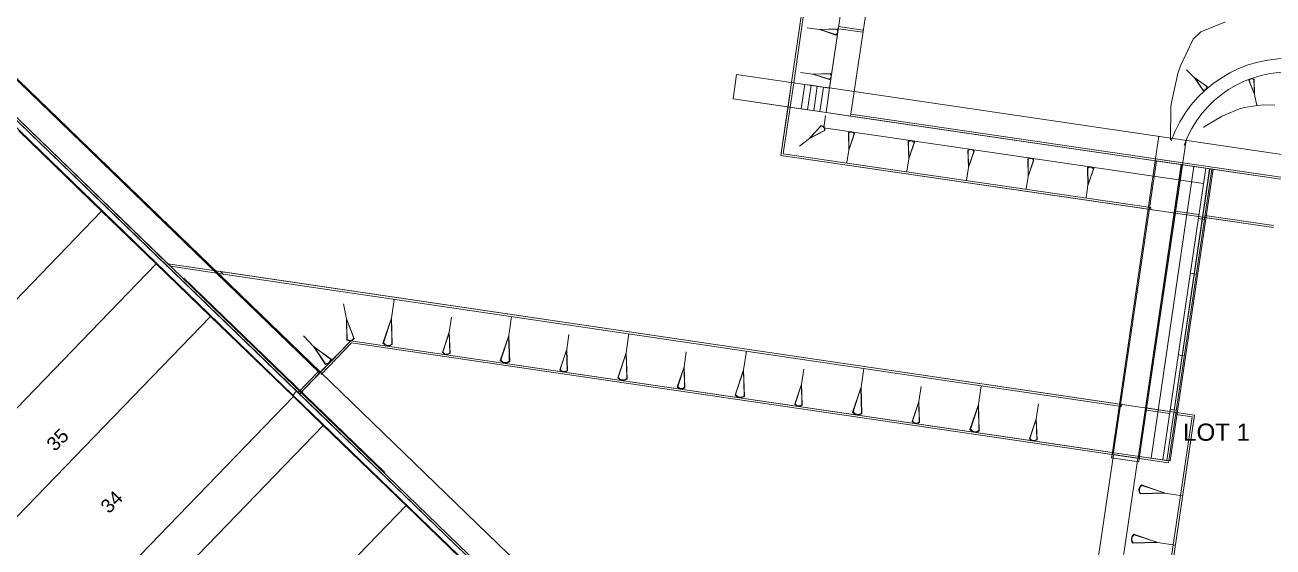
# Model space of a CAD drawing. Header units: metres. Extents: x 305195 to 309187, y 6261447 to 6263623.
# Drawn here: x 305558.6 to 305649.2, y 6262382.1 to 6262420 of the extents above; entities that cross this region are included whole.
import ezdxf

# ---------------------------------------------------------------- set-up
doc = ezdxf.new("R2010")
doc.units = ezdxf.units.M
doc.layers.add('Cadastre Land Parcels_SP_EXT', color=9, linetype='Continuous', lineweight=5)
doc.layers.add('st_new', color=9, linetype='Continuous')
doc.styles.get("Standard").update_dxf_attribs({"font": 'arial.ttf'})

# ---------------------------------------------------------------- blocks, each defined once
blk = doc.blocks.new('ST4_NEW')
at = {"layer": 'st_new', "color": 251, "lineweight": 0}
for p, q in [((103.012, 57.728), (163.822, -1.071)), ((163.829, -1.064), (103.019, 57.735)), ((163.881, -1.01), (103.071, 57.789)), ((162.251, -2.481), (101.369, 56.388)), ((101.545, 56.426), (235.772, -73.363)), ((235.56, -73.367), (101.548, 56.214)), ((101.548, 56.214), (162.143, -2.377)), ((235.56, -73.367), (101.548, 56.214)), ((101.548, 56.214), (162.358, -2.585)), ((235.56, -73.367), (101.549, 56.214)), ((101.554, 56.219), (162.363, -2.58)), ((161.872, -2.658), (101.276, 55.932)), ((161.872, -2.658), (101.276, 55.932)), ((107.276, 53.723), (156.264, 6.355)), ((152.731, 6.724), (105.646, 52.252)), ((152.8, 6.865), (105.858, 52.256)), ((162.251, -2.481), (112.895, 45.243)), ((200.834, 19.628), (203.058, 34.822)), ((200.835, 19.633), (203.063, 34.821)), ((204.886, 34.548), (202.616, 19.37)), ((197.3, 14.723), (199.305, 28.602)), ((198.076, 20.037), (199.326, 28.75)), ((199.474, 28.729), (198.224, 20.016)), ((201.465, 23.939), (203.248, 23.678)), ((201.488, 24.092), (203.271, 23.831)), ((227.787, 23.707), (227.21, 23.188)), ((229.573, 24.438), (227.787, 23.707)), ((227.21, 23.188), (226.289, 21.235)), ((226.289, 21.235), (226.112, 20.683)), ((194.085, 20.623), (193.824, 18.842)), ((199.032, 19.897), (194.085, 20.623)), ((194.085, 20.623), (199.032, 19.897)), ((197.816, 18.256), (198.076, 20.037)), ((198.224, 20.016), (197.964, 18.235)), ((198.224, 20.016), (198.076, 20.037)), ((198.076, 20.037), (198.224, 20.016)), ((226.112, 20.683), (225.643, 18.567)), ((199.032, 19.897), (198.771, 18.116)), ((198.771, 18.116), (199.032, 19.897)), ((199.032, 19.897), (198.771, 18.116)), ((198.771, 18.116), (199.032, 19.897)), ((199.032, 19.897), (200.834, 19.628)), ((199.032, 19.897), (199.484, 19.831)), ((199.223, 18.05), (199.484, 19.831)), ((199.484, 19.831), (199.223, 18.05)), ((199.484, 19.831), (199.936, 19.764)), ((199.675, 17.984), (199.936, 19.764)), ((199.936, 19.764), (199.675, 17.984)), ((199.936, 19.764), (200.389, 19.698)), ((200.389, 19.698), (200.127, 17.917)), ((200.127, 17.917), (200.389, 19.698)), ((200.389, 19.698), (200.835, 19.633)), ((200.835, 19.633), (200.574, 17.852)), ((200.574, 17.852), (200.835, 19.633)), ((202.616, 19.371), (200.835, 19.633)), ((200.835, 19.633), (202.616, 19.371)), ((202.355, 17.59), (202.616, 19.371)), ((202.616, 19.371), (202.355, 17.59)), ((202.616, 19.371), (233.824, 14.791)), ((202.616, 19.37), (233.825, 14.791)), ((198.771, 18.116), (193.824, 18.842)), ((199.223, 18.05), (193.824, 18.842)), ((197.3, 14.723), (197.816, 18.256)), ((197.964, 18.235), (197.464, 14.85)), ((197.964, 18.235), (197.816, 18.256)), ((197.816, 18.256), (197.964, 18.235)), ((225.607, 18.268), (225.58, 15.868)), ((225.643, 18.567), (225.607, 18.268)), ((230.955, 18.208), (230.592, 18.111)), ((231.894, 18.37), (230.955, 18.208)), ((232.353, 18.398), (231.894, 18.37)), ((233.141, 18.376), (232.353, 18.398)), ((233.561, 13.01), (198.771, 18.116)), ((200.127, 17.917), (199.223, 18.05)), ((200.574, 17.852), (200.127, 17.917)), ((200.414, 16.748), (200.541, 17.63)), ((202.355, 17.59), (200.574, 17.852)), ((202.355, 17.59), (202.376, 17.739)), ((202.355, 17.59), (233.562, 13.01)), ((202.376, 17.739), (233.583, 13.159)), ((229.283, 17.568), (228.101, 16.866)), ((229.535, 17.694), (229.283, 17.568)), ((230.592, 18.111), (229.535, 17.694)), ((200.414, 16.748), (227.964, 12.703)), ((228.101, 16.866), (227.966, 16.772)), ((224.472, 14.345), (224.733, 16.126)), ((226.438, 14.056), (226.7, 15.837)), ((233.048, 9.506), (197.3, 14.723)), ((224.137, 10.805), (197.3, 14.723)), ((197.464, 14.85), (224.158, 10.953)), ((224.493, 14.493), (221.338, -6.976)), ((221.338, -6.976), (224.471, 14.344)), ((224.546, 14.333), (221.412, -6.987)), ((224.556, 14.332), (221.422, -6.988)), ((226.354, 14.068), (223.221, -7.252)), ((223.231, -7.253), (226.364, 14.067)), ((223.305, -7.265), (226.46, 14.204)), ((226.438, 14.056), (223.305, -7.264)), ((227.278, 13.932), (224.17, -7.24)), ((224.471, 14.344), (224.546, 14.333)), ((226.46, 14.204), (224.493, 14.493)), ((224.556, 14.332), (226.354, 14.068)), ((225.019, -7.365), (228.131, 13.807)), ((225.305, -7.407), (228.417, 13.765)), ((228.419, 13.765), (225.307, -7.408)), ((228.419, 13.765), (225.307, -7.408)), ((225.457, -7.43), (228.569, 13.743)), ((228.569, 13.743), (225.457, -7.43)), ((225.556, -7.444), (228.663, 13.729)), ((226.354, 14.068), (233.561, 13.01)), ((226.364, 14.067), (226.438, 14.056)), ((228.663, 13.729), (227.278, 13.932)), ((228.569, 13.743), (228.131, 13.807)), ((228.131, 13.807), (228.419, 13.765)), ((228.417, 13.765), (228.569, 13.743)), ((228.569, 13.743), (229.265, 13.641)), ((224.158, 10.953), (224.137, 10.805)), ((225.92, 10.55), (225.942, 10.699)), ((227.616, 10.303), (225.92, 10.55)), ((225.942, 10.699), (227.637, 10.451)), ((227.59, 10.147), (228.033, 10.082)), ((227.637, 10.451), (227.616, 10.303)), ((228.053, 10.235), (228.074, 10.383)), ((233.048, 9.506), (228.053, 10.235)), ((228.074, 10.383), (233.07, 9.654)), ((152.985, 6.686), (152.8, 6.865)), ((152.8, 6.865), (156.619, 6.302)), ((156.807, 6.121), (152.985, 6.686)), ((156.264, 6.355), (227.309, -4.111)), ((168.544, -8.289), (153.955, 5.818)), ((156.807, 6.121), (156.619, 6.302)), ((156.619, 6.302), (222.036, -3.336)), ((222.014, -3.484), (156.807, 6.121)), ((227.009, 6.189), (227.452, 6.124)), ((166.073, 1.279), (163.809, -1.059)), ((163.868, -0.998), (166.073, 1.279)), ((166.128, 1.119), (163.917, -1.163)), ((166.073, 1.279), (221.36, -6.828)), ((166.073, 1.279), (225.461, -7.43)), ((166.128, 1.119), (221.338, -6.976)), ((221.338, -6.976), (166.128, 1.119)), ((226.138, 0.253), (226.581, 0.188)), ((162.25, -2.481), (163.714, -0.967)), ((162.356, -2.587), (163.881, -1.01)), ((163.881, -1.01), (162.358, -2.585)), ((162.358, -2.585), (163.881, -1.01)), ((163.822, -1.071), (162.358, -2.585)), ((162.363, -2.58), (163.822, -1.071)), ((163.714, -0.967), (163.822, -1.071)), ((163.881, -1.01), (163.829, -1.064)), ((163.976, -1.102), (163.868, -0.998)), ((218.01, -53.35), (163.881, -1.01)), ((162.143, -2.377), (161.872, -2.658)), ((162.143, -2.377), (161.872, -2.658)), ((216.12, -55.112), (161.872, -2.658)), ((216.391, -54.831), (162.143, -2.377)), ((162.358, -2.585), (162.25, -2.481)), ((162.358, -2.585), (216.488, -54.926)), ((162.964, -3.171), (165.12, -5.256)), ((222.036, -3.336), (222.014, -3.484)), ((223.797, -3.747), (223.819, -3.598)), ((223.819, -3.598), (225.536, -3.851)), ((219.317, -57.452), (227.138, -4.246)), ((227.286, -4.268), (219.45, -57.581)), ((227.309, -4.111), (219.816, -55.093)), ((225.514, -4), (223.797, -3.747)), ((225.536, -3.851), (225.514, -4)), ((225.557, -3.705), (226, -3.77)), ((225.954, -4.072), (225.976, -3.924)), ((227.138, -4.246), (225.954, -4.072)), ((225.976, -3.924), (227.308, -4.12)), ((227.308, -4.12), (227.286, -4.268)), ((215.039, -50.477), (221.431, -6.99)), ((223.305, -7.264), (220.806, -6.898)), ((221.301, -7.223), (221.338, -6.976)), ((223.268, -7.512), (221.301, -7.223)), ((221.338, -6.976), (223.305, -7.265)), ((221.412, -6.987), (221.338, -6.976)), ((221.422, -6.988), (223.221, -7.252)), ((223.305, -7.264), (223.327, -7.117)), ((223.327, -7.117), (225.461, -7.43)), ((224.17, -7.24), (225.556, -7.444)), ((216.632, -52.017), (223.212, -7.252)), ((223.305, -7.264), (223.231, -7.253)), ((223.305, -7.265), (223.268, -7.512)), ((225.439, -7.578), (223.305, -7.264)), ((225.439, -7.578), (223.305, -7.265)), ((225.019, -7.365), (225.457, -7.43)), ((225.307, -7.408), (225.019, -7.365)), ((225.457, -7.43), (225.305, -7.407)), ((225.461, -7.43), (225.439, -7.578)), ((225.461, -7.43), (225.439, -7.578))]:
    blk.add_line(p, q, dxfattribs=at)
at = {"layer": 'st_new', "color": 251, "lineweight": 0, "extrusion": (-0.00348, 0.000468189, 0.999994)}
for p, q in [((199.196, 23.993), (200.099, 23.871, 0.003)), ((200.099, 23.871, 0.003), (201.371, 23.93, 0.008)), ((201.31, 23.479, 0.008), (200.099, 23.871, 0.003)), ((200.121, 23.868, 0.003), (201.345, 23.911, 0.008)), ((201.29, 23.504, 0.008), (200.121, 23.868, 0.003)), ((201.37, 23.585, 0.008), (201.29, 23.504, 0.008)), ((201.393, 23.582, 0.008), (201.31, 23.479, 0.008)), ((201.345, 23.911, 0.008), (201.401, 23.811, 0.008)), ((201.408, 23.695, 0.008), (201.37, 23.585, 0.008)), ((201.371, 23.93, 0.008), (201.423, 23.808, 0.008)), ((201.431, 23.692, 0.008), (201.393, 23.582, 0.008)), ((201.401, 23.811, 0.008), (201.408, 23.695, 0.008)), ((201.423, 23.808, 0.008), (201.431, 23.692, 0.008)), ((198.72, 20.753), (199.623, 20.631, 0.003)), ((199.623, 20.631, 0.003), (200.895, 20.69, 0.008)), ((200.834, 20.238, 0.008), (199.623, 20.631, 0.003)), ((199.646, 20.628, 0.003), (200.87, 20.67, 0.008)), ((200.815, 20.264, 0.008), (199.646, 20.628, 0.003)), ((200.895, 20.345, 0.008), (200.815, 20.264, 0.008)), ((200.917, 20.342, 0.008), (200.834, 20.238, 0.008)), ((200.87, 20.67, 0.008), (200.925, 20.571, 0.008)), ((200.895, 20.69, 0.008), (200.948, 20.568, 0.008)), ((200.933, 20.455, 0.008), (200.895, 20.345, 0.008)), ((200.955, 20.452, 0.008), (200.917, 20.342, 0.008)), ((200.925, 20.571, 0.008), (200.933, 20.455, 0.008)), ((200.948, 20.568, 0.008), (200.955, 20.452, 0.008))]:
    blk.add_line(p, q, dxfattribs=at)
at = {"layer": 'st_new', "color": 251, "lineweight": 0, "extrusion": (-0.002473, 0.002493, 0.999994)}
for p, q in [((226.747, 20.954), (227.316, 20.38, 0.003)), ((227.316, 20.38, 0.003), (228.243, 19.733, 0.007)), ((227.956, 19.449, 0.007), (227.316, 20.38, 0.003)), ((227.331, 20.366, 0.003), (228.214, 19.733, 0.007)), ((227.956, 19.477, 0.007), (227.331, 20.366, 0.003)), ((228.056, 19.491, 0.007), (227.956, 19.477, 0.007)), ((228.07, 19.477, 0.007), (227.956, 19.449, 0.007)), ((228.142, 19.548, 0.007), (228.056, 19.491, 0.007)), ((228.156, 19.534, 0.007), (228.07, 19.477, 0.007)), ((228.199, 19.634, 0.007), (228.142, 19.548, 0.007)), ((228.214, 19.619, 0.007), (228.156, 19.534, 0.007)), ((228.214, 19.733, 0.007), (228.199, 19.634, 0.007)), ((228.243, 19.733, 0.007), (228.214, 19.619, 0.007))]:
    blk.add_line(p, q, dxfattribs=at)
at = {"layer": 'st_new', "color": 251, "lineweight": 0, "extrusion": (0.000719577, -0.003437, 0.999994)}
for p, q in [((231.25, 20.198, 0.007), (231.337, 20.278, 0.007)), ((231.676, 19.152, 0.003), (231.25, 20.198, 0.007)), ((231.274, 20.182, 0.007), (231.341, 20.258, 0.007)), ((231.672, 19.171, 0.003), (231.274, 20.182, 0.007)), ((231.337, 20.278, 0.007), (231.432, 20.318, 0.007)), ((231.341, 20.258, 0.007), (231.436, 20.299, 0.007)), ((231.432, 20.318, 0.007), (231.535, 20.319, 0.007)), ((231.436, 20.299, 0.007), (231.539, 20.3, 0.007)), ((231.535, 20.319, 0.007), (231.646, 20.281, 0.007)), ((231.539, 20.3, 0.007), (231.63, 20.257, 0.007)), ((231.63, 20.257, 0.007), (231.672, 19.171, 0.003)), ((231.646, 20.281, 0.007), (231.676, 19.152, 0.003)), ((231.842, 18.361), (231.676, 19.152, 0.003))]:
    blk.add_line(p, q, dxfattribs=at)
at = {"layer": 'st_new', "color": 251, "lineweight": 0, "extrusion": (-0.002782, -0.002143, 0.999994)}
for p, q in [((199.364, 15.969, 0.003), (200.218, 16.914, 0.008)), ((200.496, 16.553, 0.008), (199.364, 15.969, 0.003)), ((199.382, 15.983, 0.003), (200.213, 16.882, 0.008)), ((200.464, 16.557, 0.008), (199.382, 15.983, 0.003)), ((200.213, 16.882, 0.008), (200.323, 16.852, 0.008)), ((200.218, 16.914, 0.008), (200.341, 16.865, 0.008)), ((200.323, 16.852, 0.008), (200.411, 16.775, 0.008)), ((200.341, 16.865, 0.008), (200.429, 16.789, 0.008)), ((200.411, 16.775, 0.008), (200.462, 16.671, 0.008)), ((200.429, 16.789, 0.008), (200.48, 16.685, 0.008)), ((200.462, 16.671, 0.008), (200.464, 16.557, 0.008)), ((200.48, 16.685, 0.008), (200.496, 16.553, 0.008)), ((198.642, 15.413), (199.364, 15.969, 0.003))]:
    blk.add_line(p, q, dxfattribs=at)
at = {"layer": 'st_new', "color": 251, "lineweight": 0, "extrusion": (-0.000537761, -0.00347, 0.999994)}
for p, q in [((202.2, 16.396, -0.036), (202.323, 16.446, -0.036)), ((202.233, 15.123, -0.041), (202.2, 16.396, -0.036)), ((202.219, 16.37, -0.036), (202.319, 16.424, -0.036)), ((202.236, 15.146, -0.041), (202.219, 16.37, -0.036)), ((202.65, 16.326, -0.036), (202.233, 15.123, -0.041)), ((202.624, 16.307, -0.036), (202.236, 15.146, -0.041)), ((202.319, 16.424, -0.036), (202.435, 16.429, -0.036)), ((202.323, 16.446, -0.036), (202.439, 16.451, -0.036)), ((202.435, 16.429, -0.036), (202.544, 16.389, -0.036)), ((202.439, 16.451, -0.036), (202.548, 16.411, -0.036)), ((202.544, 16.389, -0.036), (202.624, 16.307, -0.036)), ((202.548, 16.411, -0.036), (202.65, 16.326, -0.036)), ((206.537, 15.759, -0.024), (206.66, 15.809, -0.024)), ((206.571, 14.486, -0.029), (206.537, 15.759, -0.024)), ((206.556, 15.733, -0.024), (206.657, 15.787, -0.024)), ((206.574, 14.509, -0.029), (206.556, 15.733, -0.024)), ((206.987, 15.689, -0.024), (206.571, 14.486, -0.029)), ((206.961, 15.67, -0.024), (206.574, 14.509, -0.029)), ((206.657, 15.787, -0.024), (206.773, 15.792, -0.024)), ((206.66, 15.809, -0.024), (206.776, 15.814, -0.024)), ((206.773, 15.792, -0.024), (206.882, 15.752, -0.024)), ((206.776, 15.814, -0.024), (206.885, 15.774, -0.024)), ((206.882, 15.752, -0.024), (206.961, 15.67, -0.024)), ((206.885, 15.774, -0.024), (206.987, 15.689, -0.024)), ((202.093, 14.223, -0.044), (202.233, 15.123, -0.041)), ((210.875, 15.122, -0.012), (210.998, 15.172, -0.012)), ((210.908, 13.849, -0.017), (210.875, 15.122, -0.012)), ((210.894, 15.096, -0.012), (210.994, 15.15, -0.012)), ((210.912, 13.872, -0.017), (210.894, 15.096, -0.012)), ((211.325, 15.052, -0.012), (210.908, 13.849, -0.017)), ((211.299, 15.033, -0.012), (210.912, 13.872, -0.017)), ((210.994, 15.15, -0.012), (211.11, 15.155, -0.012)), ((210.998, 15.172, -0.012), (211.114, 15.177, -0.012)), ((211.11, 15.155, -0.012), (211.219, 15.115, -0.012)), ((211.114, 15.177, -0.012), (211.223, 15.137, -0.012)), ((211.219, 15.115, -0.012), (211.299, 15.033, -0.012)), ((211.223, 15.137, -0.012), (211.325, 15.052, -0.012)), ((215.213, 14.485, 0), (215.336, 14.535, 0)), ((215.232, 14.459, 0), (215.332, 14.513, 0)), ((215.332, 14.513, 0), (215.448, 14.518, 0)), ((215.336, 14.535, 0), (215.452, 14.54)), ((215.448, 14.518, 0), (215.557, 14.478, 0)), ((215.452, 14.54), (215.561, 14.5, 0)), ((215.561, 14.5, 0), (215.663, 14.416, 0)), ((206.431, 13.586, -0.032), (206.571, 14.486, -0.029)), ((210.769, 12.949, -0.02), (210.908, 13.849, -0.017)), ((215.246, 13.212, -0.005), (215.213, 14.485, 0)), ((215.249, 13.235, -0.005), (215.232, 14.459, 0)), ((215.663, 14.416, 0), (215.246, 13.212, -0.005)), ((215.637, 14.396, 0), (215.249, 13.235, -0.005)), ((215.557, 14.478, 0), (215.637, 14.396, 0)), ((219.55, 13.848, 0.012), (219.673, 13.898, 0.012)), ((219.583, 12.576, 0.007), (219.55, 13.848, 0.012)), ((219.569, 13.822, 0.012), (219.67, 13.876, 0.012)), ((219.587, 12.598, 0.007), (219.569, 13.822, 0.012)), ((220, 13.779, 0.012), (219.583, 12.576, 0.007)), ((219.974, 13.76, 0.012), (219.587, 12.598, 0.007)), ((219.67, 13.876, 0.012), (219.786, 13.881, 0.012)), ((219.673, 13.898, 0.012), (219.789, 13.904, 0.012)), ((219.786, 13.881, 0.012), (219.895, 13.841, 0.012)), ((219.789, 13.904, 0.012), (219.898, 13.864, 0.012)), ((219.895, 13.841, 0.012), (219.974, 13.76, 0.012)), ((219.898, 13.864, 0.012), (220, 13.779, 0.012)), ((215.106, 12.312, -0.008), (215.246, 13.212, -0.005)), ((219.444, 11.675, 0.004), (219.583, 12.576, 0.007))]:
    blk.add_line(p, q, dxfattribs=at)
at = {"layer": 'st_new', "color": 251, "lineweight": 0, "extrusion": (-0.000671919, 0.003446, 0.999994)}
for p, q in [((165.552, 3.952), (165.763, 2.872, 0.004)), ((165.763, 2.872, 0.004), (166.322, 1.439, 0.009)), ((165.782, 1.334, 0.009), (165.763, 2.872, 0.004)), ((165.768, 2.845, 0.004), (166.29, 1.461, 0.009)), ((165.804, 1.366, 0.009), (165.768, 2.845, 0.004)), ((165.933, 1.279, 0.009), (165.782, 1.334, 0.009)), ((165.928, 1.306, 0.009), (165.804, 1.366, 0.009)), ((166.068, 1.306, 0.009), (165.928, 1.306, 0.009)), ((166.073, 1.279, 0.01), (165.933, 1.279, 0.009)), ((166.198, 1.359, 0.009), (166.068, 1.306, 0.009)), ((166.203, 1.332, 0.009), (166.073, 1.279, 0.01)), ((166.29, 1.461, 0.009), (166.198, 1.359, 0.009)), ((166.322, 1.439, 0.009), (166.203, 1.332, 0.009))]:
    blk.add_line(p, q, dxfattribs=at)
at = {"layer": 'st_new', "color": 251, "lineweight": 0, "extrusion": (0.000511741, 0.003474, 0.999994)}
for p, q in [((169.225, 4.282, -0.109), (169.025, 2.921, -0.104)), ((168.409, 1.1, -0.097), (169.025, 2.921, -0.104)), ((168.448, 1.129, -0.097), (169.02, 2.887, -0.104)), ((169.02, 2.887, -0.104), (169.06, 1.039, -0.097)), ((169.025, 2.921, -0.104), (169.089, 1, -0.097)), ((173.388, 2.984, -0.097), (173.228, 1.895, -0.094)), ((177.747, 3.032, -0.091), (177.547, 1.671, -0.086)), ((172.735, 0.438, -0.088), (173.228, 1.895, -0.094)), ((172.766, 0.461, -0.088), (173.224, 1.868, -0.093)), ((173.224, 1.868, -0.093), (173.256, 0.389, -0.088)), ((173.228, 1.895, -0.094), (173.279, 0.357, -0.088)), ((168.564, 0.973, -0.097), (168.409, 1.1, -0.097)), ((168.569, 1.007, -0.097), (168.448, 1.129, -0.097)), ((168.729, 0.914, -0.097), (168.564, 0.973, -0.097)), ((168.734, 0.948, -0.097), (168.569, 1.007, -0.097)), ((168.904, 0.923, -0.097), (168.729, 0.914, -0.097)), ((168.909, 0.957, -0.097), (168.734, 0.948, -0.097)), ((169.089, 1, -0.097), (168.904, 0.923, -0.097)), ((169.06, 1.039, -0.097), (168.909, 0.957, -0.097)), ((176.931, -0.151, -0.08), (177.547, 1.671, -0.086)), ((176.97, -0.121, -0.08), (177.542, 1.637, -0.086)), ((177.542, 1.637, -0.086), (177.582, -0.212, -0.08)), ((177.547, 1.671, -0.086), (177.611, -0.251, -0.08)), ((181.908, 1.724, -0.08), (181.748, 0.635, -0.076)), ((186.268, 1.772, -0.073), (186.067, 0.411, -0.069)), ((172.859, 0.336, -0.088), (172.735, 0.438, -0.088)), ((172.863, 0.363, -0.088), (172.766, 0.461, -0.088)), ((172.991, 0.289, -0.088), (172.859, 0.336, -0.088)), ((172.995, 0.316, -0.088), (172.863, 0.363, -0.088)), ((173.131, 0.296, -0.088), (172.991, 0.289, -0.088)), ((173.135, 0.323, -0.088), (172.995, 0.316, -0.088)), ((173.279, 0.357, -0.088), (173.131, 0.296, -0.088)), ((173.256, 0.389, -0.088), (173.135, 0.323, -0.088)), ((181.255, -0.822, -0.071), (181.748, 0.635, -0.076)), ((181.286, -0.799, -0.071), (181.744, 0.607, -0.076)), ((181.744, 0.607, -0.076), (181.776, -0.871, -0.071)), ((181.748, 0.635, -0.076), (181.8, -0.903, -0.071)), ((185.451, -1.411, -0.062), (186.067, 0.411, -0.069)), ((185.49, -1.382, -0.062), (186.062, 0.377, -0.069)), ((186.062, 0.377, -0.069), (186.103, -1.472, -0.062)), ((186.067, 0.411, -0.069), (186.132, -1.511, -0.062)), ((190.43, 0.473, -0.062), (190.27, -0.616, -0.058)), ((194.79, 0.521, -0.056), (194.589, -0.84, -0.051)), ((177.086, -0.278, -0.079), (176.931, -0.151, -0.08)), ((177.091, -0.244, -0.079), (176.97, -0.121, -0.08)), ((177.251, -0.337, -0.079), (177.086, -0.278, -0.079)), ((177.256, -0.303, -0.079), (177.091, -0.244, -0.079)), ((177.426, -0.328, -0.079), (177.251, -0.337, -0.079)), ((177.431, -0.294, -0.079), (177.256, -0.303, -0.079)), ((177.611, -0.251, -0.08), (177.426, -0.328, -0.079)), ((177.582, -0.212, -0.08), (177.431, -0.294, -0.079)), ((181.379, -0.924, -0.07), (181.255, -0.822, -0.071)), ((181.383, -0.897, -0.07), (181.286, -0.799, -0.071)), ((181.515, -0.944, -0.07), (181.383, -0.897, -0.07)), ((181.8, -0.903, -0.071), (181.652, -0.964, -0.07)), ((181.776, -0.871, -0.071), (181.656, -0.937, -0.07)), ((189.777, -2.073, -0.053), (190.27, -0.616, -0.058)), ((189.808, -2.05, -0.053), (190.266, -0.643, -0.058)), ((190.266, -0.643, -0.058), (190.298, -2.122, -0.053)), ((190.27, -0.616, -0.058), (190.322, -2.153, -0.053)), ((193.973, -2.661, -0.044), (194.589, -0.84, -0.051)), ((194.012, -2.632, -0.045), (194.584, -0.874, -0.051)), ((194.584, -0.874, -0.051), (194.625, -2.722, -0.045)), ((194.589, -0.84, -0.051), (194.654, -2.761, -0.044)), ((198.952, -0.782, -0.045), (198.791, -1.871, -0.041)), ((203.311, -0.734, -0.038), (203.11, -2.095, -0.033)), ((181.511, -0.971, -0.07), (181.379, -0.924, -0.07)), ((181.652, -0.964, -0.07), (181.511, -0.971, -0.07)), ((181.656, -0.937, -0.07), (181.515, -0.944, -0.07)), ((185.606, -1.538, -0.062), (185.451, -1.411, -0.062)), ((185.611, -1.504, -0.062), (185.49, -1.382, -0.062)), ((185.771, -1.597, -0.062), (185.606, -1.538, -0.062)), ((185.776, -1.563, -0.062), (185.611, -1.504, -0.062)), ((185.947, -1.588, -0.062), (185.771, -1.597, -0.062)), ((185.952, -1.554, -0.062), (185.776, -1.563, -0.062)), ((186.132, -1.511, -0.062), (185.947, -1.588, -0.062)), ((186.103, -1.472, -0.062), (185.952, -1.554, -0.062)), ((189.901, -2.175, -0.053), (189.777, -2.073, -0.053)), ((189.905, -2.147, -0.053), (189.808, -2.05, -0.053)), ((190.033, -2.222, -0.053), (189.901, -2.175, -0.053)), ((190.037, -2.195, -0.053), (189.905, -2.147, -0.053)), ((190.173, -2.215, -0.053), (190.033, -2.222, -0.053)), ((190.178, -2.187, -0.053), (190.037, -2.195, -0.053)), ((190.322, -2.153, -0.053), (190.173, -2.215, -0.053)), ((190.298, -2.122, -0.053), (190.178, -2.187, -0.053)), ((194.128, -2.788, -0.044), (193.973, -2.661, -0.044)), ((194.133, -2.754, -0.044), (194.012, -2.632, -0.045)), ((198.298, -3.328, -0.036), (198.791, -1.871, -0.041)), ((198.33, -3.305, -0.036), (198.787, -1.898, -0.041)), ((198.787, -1.898, -0.041), (198.82, -3.377, -0.036)), ((198.791, -1.871, -0.041), (198.843, -3.408, -0.036)), ((202.494, -3.916, -0.027), (203.11, -2.095, -0.033)), ((202.533, -3.887, -0.027), (203.105, -2.129, -0.033)), ((203.105, -2.129, -0.033), (203.146, -3.978, -0.027)), ((203.11, -2.095, -0.033), (203.175, -4.017, -0.027)), ((207.473, -2.037, -0.027), (207.312, -3.126, -0.023)), ((211.832, -1.989, -0.021), (211.632, -3.35, -0.016)), ((194.293, -2.847, -0.044), (194.128, -2.788, -0.044)), ((194.298, -2.813, -0.044), (194.133, -2.754, -0.044)), ((194.469, -2.838, -0.044), (194.293, -2.847, -0.044)), ((194.474, -2.804, -0.044), (194.298, -2.813, -0.044)), ((194.654, -2.761, -0.044), (194.469, -2.838, -0.044)), ((194.625, -2.722, -0.045), (194.474, -2.804, -0.044)), ((198.422, -3.43, -0.035), (198.298, -3.328, -0.036)), ((198.427, -3.403, -0.035), (198.33, -3.305, -0.036)), ((198.555, -3.477, -0.035), (198.422, -3.43, -0.035)), ((198.559, -3.45, -0.035), (198.427, -3.403, -0.035)), ((198.695, -3.47, -0.035), (198.555, -3.477, -0.035)), ((198.699, -3.443, -0.035), (198.559, -3.45, -0.035)), ((198.843, -3.408, -0.036), (198.695, -3.47, -0.035)), ((198.82, -3.377, -0.036), (198.699, -3.443, -0.035)), ((206.82, -4.583, -0.018), (207.312, -3.126, -0.023)), ((206.851, -4.56, -0.018), (207.308, -3.154, -0.023)), ((207.308, -3.154, -0.023), (207.341, -4.632, -0.018)), ((207.312, -3.126, -0.023), (207.364, -4.664, -0.018)), ((211.016, -5.172, -0.009), (211.632, -3.35, -0.016)), ((211.055, -5.143, -0.009), (211.627, -3.384, -0.016)), ((211.627, -3.384, -0.016), (211.667, -5.233, -0.009)), ((211.632, -3.35, -0.016), (211.696, -5.272, -0.009)), ((215.995, -3.288, -0.01), (215.834, -4.377, -0.006)), ((202.649, -4.043, -0.026), (202.494, -3.916, -0.027)), ((202.655, -4.009, -0.027), (202.533, -3.887, -0.027)), ((202.815, -4.103, -0.026), (202.649, -4.043, -0.026)), ((202.82, -4.069, -0.026), (202.655, -4.009, -0.027)), ((202.99, -4.094, -0.026), (202.815, -4.103, -0.026)), ((202.995, -4.06, -0.027), (202.82, -4.069, -0.026)), ((203.175, -4.017, -0.027), (202.99, -4.094, -0.026)), ((203.146, -3.978, -0.027), (202.995, -4.06, -0.027)), ((215.342, -5.834, 0), (215.834, -4.377, -0.006)), ((215.373, -5.811, 0), (215.83, -4.404, -0.006)), ((215.83, -4.404, -0.006), (215.863, -5.883, 0)), ((215.834, -4.377, -0.006), (215.886, -5.914, 0)), ((206.944, -4.685, -0.018), (206.82, -4.583, -0.018)), ((206.948, -4.658, -0.018), (206.851, -4.56, -0.018)), ((207.076, -4.732, -0.018), (206.944, -4.685, -0.018)), ((207.08, -4.705, -0.018), (206.948, -4.658, -0.018)), ((207.216, -4.725, -0.018), (207.076, -4.732, -0.018)), ((207.22, -4.698, -0.018), (207.08, -4.705, -0.018)), ((207.364, -4.664, -0.018), (207.216, -4.725, -0.018)), ((207.341, -4.632, -0.018), (207.22, -4.698, -0.018)), ((211.171, -5.299, -0.009), (211.016, -5.172, -0.009)), ((211.176, -5.265, -0.009), (211.055, -5.143, -0.009)), ((211.336, -5.358, -0.009), (211.171, -5.299, -0.009)), ((211.341, -5.324, -0.009), (211.176, -5.265, -0.009)), ((211.511, -5.349, -0.009), (211.336, -5.358, -0.009)), ((211.516, -5.315, -0.009), (211.341, -5.324, -0.009)), ((211.696, -5.272, -0.009), (211.511, -5.349, -0.009)), ((211.667, -5.233, -0.009), (211.516, -5.315, -0.009)), ((215.466, -5.936, 0), (215.342, -5.834, 0)), ((215.47, -5.908, 0), (215.373, -5.811, 0)), ((215.598, -5.983, 0), (215.466, -5.936, 0)), ((215.602, -5.956, 0), (215.47, -5.908, 0)), ((215.738, -5.976, 0), (215.598, -5.983, 0)), ((215.742, -5.948, 0), (215.602, -5.956, 0)), ((215.886, -5.914, 0), (215.738, -5.976, 0)), ((215.863, -5.883, 0), (215.742, -5.948, 0))]:
    blk.add_line(p, q, dxfattribs=at)
at = {"layer": 'st_new', "color": 251, "lineweight": 0, "extrusion": (-0.00243, 0.002534, 0.999994)}
for p, q in [((162.638, 1.645), (163.4, 0.851, 0.004)), ((163.4, 0.851, 0.004), (164.646, -0.051, 0.009)), ((164.249, -0.432, 0.009), (163.4, 0.851, 0.004)), ((163.419, 0.831, 0.004), (164.607, -0.05, 0.009)), ((164.25, -0.393, 0.009), (163.419, 0.831, 0.004)), ((164.405, -0.397, 0.009), (164.249, -0.432, 0.009)), ((164.386, -0.377, 0.009), (164.25, -0.393, 0.009)), ((164.505, -0.301, 0.009), (164.386, -0.377, 0.009)), ((164.524, -0.321, 0.01), (164.405, -0.397, 0.009)), ((164.585, -0.186, 0.009), (164.505, -0.301, 0.009)), ((164.604, -0.206, 0.009), (164.524, -0.321, 0.01)), ((164.607, -0.05, 0.009), (164.585, -0.186, 0.009)), ((164.646, -0.051, 0.009), (164.604, -0.206, 0.009))]:
    blk.add_line(p, q, dxfattribs=at)
at = {"layer": 'st_new', "color": 251, "lineweight": 0, "extrusion": (0.003472, -0.00052574, 0.999994)}
for p, q in [((223.282, -9.492, 0.012), (223.338, -9.336, 0.012)), ((223.29, -9.656, 0.012), (223.282, -9.492, 0.012)), ((223.362, -9.831, 0.012), (223.29, -9.656, 0.012)), ((223.314, -9.496, 0.012), (223.37, -9.341, 0.012)), ((223.322, -9.661, 0.012), (223.314, -9.496, 0.012)), ((223.398, -9.804, 0.011), (223.322, -9.661, 0.012)), ((223.338, -9.336, 0.012), (223.459, -9.191, 0.012)), ((225.169, -9.777, 0.005), (223.362, -9.831, 0.012)), ((223.37, -9.341, 0.012), (223.486, -9.228, 0.011)), ((225.137, -9.772, 0.005), (223.398, -9.804, 0.011)), ((223.459, -9.191, 0.012), (225.169, -9.777, 0.005)), ((223.486, -9.228, 0.011), (225.137, -9.772, 0.005)), ((226.448, -9.971, 0.001), (225.169, -9.777, 0.005)), ((222.737, -13.07), (222.793, -12.915, 0)), ((222.745, -13.235, 0), (222.737, -13.07)), ((222.817, -13.409, 0), (222.745, -13.235, 0)), ((222.769, -13.075, 0), (222.825, -12.92, 0)), ((222.777, -13.24, 0), (222.769, -13.075, 0)), ((222.854, -13.382, -0.001), (222.777, -13.24, 0)), ((222.793, -12.915, 0), (222.914, -12.77, 0)), ((224.624, -13.356, -0.007), (222.817, -13.409, 0)), ((222.825, -12.92, 0), (222.941, -12.806, -0.001)), ((224.592, -13.351, -0.007), (222.854, -13.382, -0.001)), ((222.914, -12.77, 0), (224.624, -13.356, -0.007)), ((222.941, -12.806, -0.001), (224.592, -13.351, -0.007)), ((225.903, -13.55, -0.011), (224.624, -13.356, -0.007))]:
    blk.add_line(p, q, dxfattribs=at)
at = {"layer": 'st_new', "color": 251, "lineweight": 0}
for radius in [9, 8]:
    blk.add_arc((234.101, 12.777), radius, 84.91845, 160.42817, dxfattribs=at)
blk = doc.blocks.new('ST5_NEW')
at = {"layer": 'st_new', "color": 7, "linetype": 'Continuous'}
for p, q in [((-92.543, 89.483), (-86.522, 83.661)), ((-86.522, 83.661), (-104.943, 64.611)), ((-86.522, 83.661), (-82.568, 79.838)), ((-82.568, 79.838), (-100.989, 60.788)), ((-82.568, 79.838), (-78.617, 76.018)), ((-78.617, 76.018), (-97.038, 56.967)), ((-78.617, 76.018), (-72.596, 70.196)), ((-91.017, 51.145), (-72.596, 70.196)), ((-72.596, 70.196), (-70.44, 68.111)), ((-70.44, 68.111), (-88.86, 49.06)), ((-70.44, 68.111), (-64.419, 62.289)), ((-64.419, 62.289), (-82.84, 43.238)), ((-64.419, 62.289), (-60.465, 58.466))]:
    blk.add_line(p, q, dxfattribs=at)
blk = doc.blocks.new('PLAN_NEW')
at = {"layer": 'st_new', "lineweight": 0}
blk.add_blockref('ST4_NEW', (-232.083, -1017.589), dxfattribs=at)
at = {"layer": 'st_new'}
blk.add_blockref('ST5_NEW', (2.431, -1090.562), dxfattribs=at)
at = {"layer": 'st_new', "lineweight": 0}
for s, p in [('35', (-87.479, -1024.398)), ('34', (-83.557, -1028.914))]:
    blk.add_text(s, height=1, rotation=45.28266, dxfattribs=at).set_placement(p)

msp = doc.modelspace()

# ---------------------------------------------------------------- block references
at = {"layer": 'st_new'}
msp.add_blockref('PLAN_NEW', (305648.261, 6263413.338), dxfattribs=at)

# ---------------------------------------------------------------- texts
at = {"layer": 'Cadastre Land Parcels_SP_EXT'}
msp.add_text('LOT 1', height=1.25, dxfattribs=at).set_placement((305642.67, 6262389.767))

doc.saveas('drawing.dxf')
